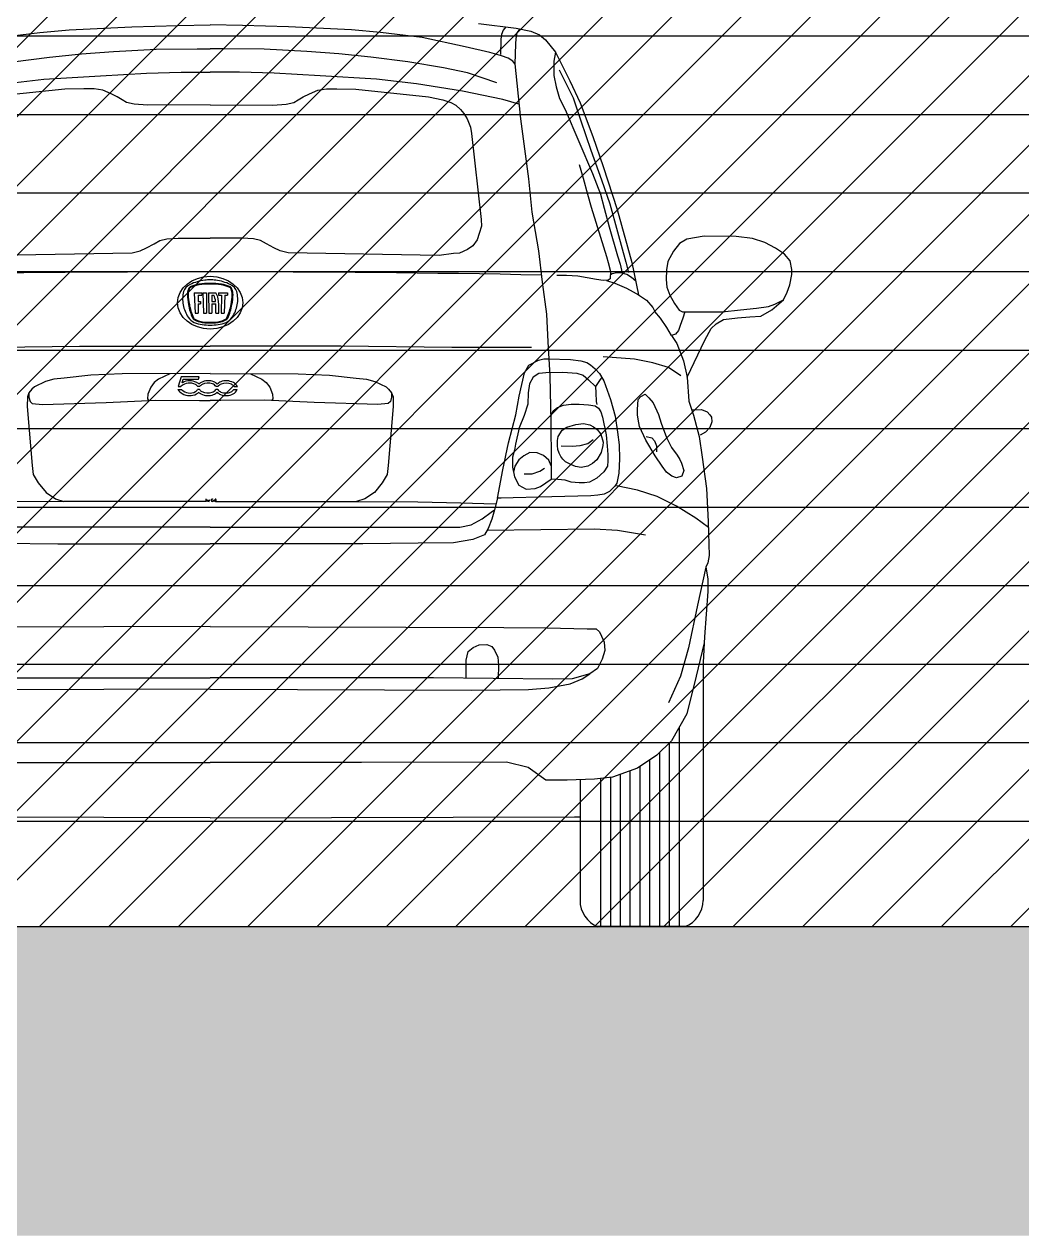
# Model space of a CAD drawing. Header units: metres. Extents: x -442 to 316, y -503 to 125.
# Drawn here: x 107.34 to 108.954, y -81.655 to -79.695 of the extents above; entities that cross this region are included whole.
import ezdxf

# ---------------------------------------------------------------- set-up
doc = ezdxf.new("R2010")
doc.units = ezdxf.units.M
for name, color, linetype in [('FIGURE_SAGOME', 252, 'Continuous'), ('SRAFA', 251, 'Continuous'), ('ZDIVO', 1, 'Continuous')]:
    doc.layers.add(name, color=color, linetype=linetype)

msp = doc.modelspace()

# ---------------------------------------------------------------- hatches: boundary and pattern name
at = {"layer": 'SRAFA', "linetype": 'Continuous'}
h = msp.add_hatch(dxfattribs=at)
h.set_pattern_fill('LINE,_O', color=256, scale=0.04)
h.set_pattern_definition([(0, (252.01669, 140.37675), (0, 0.127), [])])
h.paths.add_polyline_path([(103.583033, -78.654917), (103.583033, -81.049402), (109.183033, -81.049402), (109.183033, -78.654917)])
msp.add_hatch(color=256, dxfattribs=at).paths.add_polyline_path([(122.160874, -80.654917), (113.593033, -80.654917), (113.593033, -81.154917), (103.143033, -81.154917), (103.143033, -80.654917), (100.637587, -80.654917), (100.637587, -81.654972), (122.160874, -81.654972)])
at = {"layer": 'ZDIVO', "linetype": 'Continuous', "lineweight": 0}
h = msp.add_hatch(dxfattribs=at)
h.set_pattern_fill('ANSI31', color=256, scale=0.025, style=0)
h.set_pattern_definition([(45, (222.03104, 140.37675), (-0.0561266, 0.0561266), [])])
h.paths.add_polyline_path([(109.383033, -78.604917), (103.533033, -78.604917), (103.533033, -81.154917), (109.383033, -81.154917)])

# ---------------------------------------------------------------- linework, layer by layer
at = {"layer": 'FIGURE_SAGOME', "linetype": 'Continuous'}
for p, q in [((107.412013, -79.704435), (107.513607, -79.699565)), ((107.513607, -79.699565), (107.588222, -79.697231)), ((107.588222, -79.697231), (107.640491, -79.696115)), ((107.692759, -79.697231), (107.640491, -79.696115)), ((107.767374, -79.699565), (107.692759, -79.697231)), ((107.868968, -79.704435), (107.767374, -79.699565)), ((108.074803, -79.694276), (108.135769, -79.701402)), ((108.118746, -79.699412), (108.114689, -79.704813)), ((108.135769, -79.701402), (108.159277, -79.706684)), ((108.141281, -79.70264), (108.136885, -79.709235)), ((107.297332, -79.716817), (107.36481, -79.708564)), ((107.36481, -79.708564), (107.412013, -79.704435)), ((107.916171, -79.708564), (107.868968, -79.704435)), ((107.983649, -79.716817), (107.916171, -79.708564)), ((108.053319, -79.731808), (107.983649, -79.716817)), ((108.110919, -79.719618), (108.110639, -79.728418)), ((108.111896, -79.711936), (108.110919, -79.719618)), ((108.114689, -79.704813), (108.111896, -79.711936)), ((108.135182, -79.718452), (108.134581, -79.727267)), ((108.136885, -79.709235), (108.135182, -79.718452)), ((108.159277, -79.706684), (108.173141, -79.712168)), ((108.173141, -79.712168), (108.183187, -79.720289)), ((108.183187, -79.720289), (108.199059, -79.74059)), ((107.380693, -79.748323), (107.432136, -79.743062)), ((107.432136, -79.743062), (107.484085, -79.739512)), ((107.484085, -79.739512), (107.553025, -79.735647)), ((107.553025, -79.735647), (107.619165, -79.734933)), ((107.619165, -79.734933), (107.640491, -79.734933)), ((107.661816, -79.734933), (107.640491, -79.734933)), ((107.727957, -79.735647), (107.661816, -79.734933)), ((107.796897, -79.739512), (107.727957, -79.735647)), ((107.848845, -79.743062), (107.796897, -79.739512)), ((107.900288, -79.748323), (107.848845, -79.743062)), ((108.093184, -79.741125), (108.053319, -79.731808)), ((108.111896, -79.746157), (108.093184, -79.741125)), ((108.110382, -79.736524), (108.11022, -79.744062)), ((108.110639, -79.728418), (108.110382, -79.736524)), ((108.134581, -79.727267), (108.133584, -79.75902)), ((108.199059, -79.74059), (108.196471, -79.755077)), ((108.199059, -79.74059), (108.222637, -79.786778)), ((107.320852, -79.756036), (107.380693, -79.748323)), ((107.960129, -79.756036), (107.900288, -79.748323)), ((108.017871, -79.765849), (107.960129, -79.756036)), ((108.122509, -79.75021), (108.111896, -79.746157)), ((108.13005, -79.754821), (108.122509, -79.75021)), ((108.133584, -79.75902), (108.13005, -79.754821)), ((108.133584, -79.75902), (108.136455, -79.790607)), ((108.196471, -79.755077), (108.196742, -79.778157)), ((107.371341, -79.784274), (107.462686, -79.778586)), ((107.462686, -79.778586), (107.537181, -79.774517)), ((107.537181, -79.774517), (107.593323, -79.772954)), ((107.593323, -79.772954), (107.640491, -79.772954)), ((107.687658, -79.772954), (107.640491, -79.772954)), ((107.7438, -79.774517), (107.687658, -79.772954)), ((107.818295, -79.778586), (107.7438, -79.774517)), ((107.909641, -79.784274), (107.818295, -79.778586)), ((108.057017, -79.77366), (108.017871, -79.765849)), ((108.104359, -79.790119), (108.057017, -79.77366)), ((108.196742, -79.778157), (108.200543, -79.796622)), ((108.204908, -79.768828), (108.227707, -79.814442)), ((107.404999, -79.800158), (107.287168, -79.812563)), ((107.306853, -79.791356), (107.371341, -79.784274)), ((107.435791, -79.799602), (107.404999, -79.800158)), ((107.452561, -79.799598), (107.435791, -79.799602)), ((107.466583, -79.801795), (107.452561, -79.799598)), ((107.480054, -79.807567), (107.466583, -79.801795)), ((107.800927, -79.807567), (107.814399, -79.801795)), ((107.814399, -79.801795), (107.82842, -79.799598)), ((107.82842, -79.799598), (107.845191, -79.799602)), ((107.845191, -79.799602), (107.875982, -79.800158)), ((107.875982, -79.800158), (107.993814, -79.812563)), ((107.974128, -79.791356), (107.909641, -79.784274)), ((108.048775, -79.8033), (107.974128, -79.791356)), ((108.136455, -79.790607), (108.142607, -79.848038)), ((108.200543, -79.796622), (108.205701, -79.815086)), ((108.222637, -79.786778), (108.239113, -79.822505)), ((107.489951, -79.81279), (107.480054, -79.807567)), ((107.498199, -79.817738), (107.489951, -79.81279)), ((107.505072, -79.821586), (107.498199, -79.817738)), ((107.517444, -79.824609), (107.505072, -79.821586)), ((107.763538, -79.824609), (107.775909, -79.821586)), ((107.775909, -79.821586), (107.782782, -79.817738)), ((107.782782, -79.817738), (107.79103, -79.81279)), ((107.79103, -79.81279), (107.800927, -79.807567)), ((107.993814, -79.812563), (108.017134, -79.817299)), ((108.017134, -79.817299), (108.029876, -79.821937)), ((108.114147, -79.81701), (108.048775, -79.8033)), ((108.140064, -79.824304), (108.114147, -79.81701)), ((108.205701, -79.815086), (108.214659, -79.833009)), ((108.227707, -79.814442), (108.240403, -79.85141)), ((107.539163, -79.825979), (107.517444, -79.824609)), ((107.640491, -79.825512), (107.539163, -79.825979)), ((107.640491, -79.825512), (107.741818, -79.825979)), ((107.741818, -79.825979), (107.763538, -79.824609)), ((108.029876, -79.821937), (108.038178, -79.82638)), ((108.038178, -79.82638), (108.045322, -79.832947)), ((108.045322, -79.832947), (108.050727, -79.839707)), ((108.050727, -79.839707), (108.056326, -79.848205)), ((108.214659, -79.833009), (108.259229, -79.936865)), ((108.239113, -79.822505), (108.259628, -79.876595)), ((108.056326, -79.848205), (108.061925, -79.861531)), ((108.142607, -79.848038), (108.155345, -79.945056)), ((108.240403, -79.85141), (108.256414, -79.899041)), ((108.061925, -79.861531), (108.063083, -79.871766)), ((108.063083, -79.871766), (108.07907, -80.010881)), ((108.259628, -79.876595), (108.276505, -79.92511)), ((108.256414, -79.899041), (108.273898, -79.947056)), ((108.237514, -79.922258), (108.244167, -79.944038)), ((108.259229, -79.936865), (108.271914, -79.970054)), ((108.276505, -79.92511), (108.298835, -79.995069)), ((108.155345, -79.945056), (108.16109, -79.998961)), ((108.244167, -79.944038), (108.251197, -79.970085)), ((108.273898, -79.947056), (108.286998, -79.985535)), ((108.251197, -79.970085), (108.256868, -79.990926)), ((108.271914, -79.970054), (108.27817, -79.992787)), ((108.256868, -79.990926), (108.26466, -80.015599)), ((108.27817, -79.992787), (108.286064, -80.022764)), ((108.286998, -79.985535), (108.299474, -80.031085)), ((108.298835, -79.995069), (108.322979, -80.080352)), ((108.07907, -80.010881), (108.079314, -80.022093)), ((108.16109, -79.998961), (108.171865, -80.061615)), ((108.26466, -80.015599), (108.272124, -80.039428)), ((108.075903, -80.033548), (108.072735, -80.043784)), ((108.079314, -80.022093), (108.075903, -80.033548)), ((108.286064, -80.022764), (108.299526, -80.070047)), ((108.299474, -80.031085), (108.312961, -80.080327)), ((107.527291, -80.061496), (107.537659, -80.056741)), ((107.537659, -80.056741), (107.549538, -80.050258)), ((107.549538, -80.050258), (107.559041, -80.045071)), ((107.559041, -80.045071), (107.570489, -80.04226)), ((107.570489, -80.04226), (107.588631, -80.041176)), ((107.588631, -80.041176), (107.640491, -80.041176)), ((107.69235, -80.041176), (107.640491, -80.041176)), ((107.710493, -80.04226), (107.69235, -80.041176)), ((107.72194, -80.045071), (107.710493, -80.04226)), ((107.731444, -80.050258), (107.72194, -80.045071)), ((107.743323, -80.056741), (107.731444, -80.050258)), ((107.75369, -80.061496), (107.743323, -80.056741)), ((108.065424, -80.053532), (108.056652, -80.05938)), ((108.072735, -80.043784), (108.065424, -80.053532)), ((108.272124, -80.039428), (108.281667, -80.07109)), ((108.399992, -80.049776), (108.390365, -80.062471)), ((108.411758, -80.043025), (108.399992, -80.049776)), ((108.439962, -80.038208), (108.411758, -80.043025)), ((108.491647, -80.038761), (108.439962, -80.038208)), ((108.51819, -80.041696), (108.491647, -80.038761)), ((108.537756, -80.048116), (108.51819, -80.041696)), ((108.555332, -80.057461), (108.537756, -80.048116)), ((107.270142, -80.06912), (107.514332, -80.064955)), ((107.514332, -80.064955), (107.527291, -80.061496)), ((107.766649, -80.064955), (107.75369, -80.061496)), ((108.01084, -80.06912), (107.766649, -80.064955)), ((108.033989, -80.0662), (108.01084, -80.06912)), ((108.04398, -80.065715), (108.033989, -80.0662)), ((108.056652, -80.05938), (108.04398, -80.065715)), ((108.171865, -80.061615), (108.177815, -80.112314)), ((108.281667, -80.07109), (108.284388, -80.080467)), ((108.299526, -80.070047), (108.303857, -80.083525)), ((108.390365, -80.062471), (108.381005, -80.078949)), ((108.569802, -80.067102), (108.555332, -80.057461)), ((108.578894, -80.07791), (108.569802, -80.067102)), ((108.284388, -80.080467), (108.288017, -80.094987)), ((108.288017, -80.094987), (108.287715, -80.107087)), ((108.303857, -80.083525), (108.306985, -80.097966)), ((108.312961, -80.080327), (108.31718, -80.096966)), ((108.322979, -80.080352), (108.333294, -80.132761)), ((108.378598, -80.092456), (108.378063, -80.107855)), ((108.381005, -80.078949), (108.378598, -80.092456)), ((108.581749, -80.092148), (108.578894, -80.07791)), ((108.581537, -80.100068), (108.581749, -80.092148)), ((108.177815, -80.112314), (108.184446, -80.164351)), ((108.216919, -80.101715), (108.20164, -80.101444)), ((108.235414, -80.102791), (108.216919, -80.101715)), ((108.265768, -80.108091), (108.235414, -80.102791)), ((108.276241, -80.109874), (108.265768, -80.108091)), ((108.28441, -80.109456), (108.276241, -80.109874)), ((108.281711, -80.109594), (108.295214, -80.113809)), ((108.287715, -80.107087), (108.28441, -80.109456)), ((108.290767, -80.099012), (108.287866, -80.101037)), ((108.298355, -80.097578), (108.290767, -80.099012)), ((108.295214, -80.113809), (108.313851, -80.121969)), ((108.306985, -80.097966), (108.298355, -80.097578)), ((108.314761, -80.100043), (108.306985, -80.097966)), ((108.322041, -80.104967), (108.314761, -80.100043)), ((108.328965, -80.110764), (108.322041, -80.104967)), ((108.378063, -80.107855), (108.3794, -80.120552)), ((108.578359, -80.116762), (108.581537, -80.100068)), ((107.614652, -80.129459, -0.235341), (107.626681, -80.129459, -0.235341)), ((107.614652, -80.129459, -0.235341), (107.615891, -80.162593, -0.235341)), ((107.620775, -80.133337, -0.235341), (107.626681, -80.133337, -0.235341)), ((107.620775, -80.133337, -0.235341), (107.620775, -80.143595, -0.235341)), ((107.626681, -80.129459, -0.235341), (107.626681, -80.133337, -0.235341)), ((107.628779, -80.129459, -0.235341), (107.634538, -80.129459, -0.235341)), ((107.628779, -80.129459, -0.235341), (107.629457, -80.162593, -0.235341)), ((107.634538, -80.129459, -0.235341), (107.634538, -80.162593, -0.235341)), ((107.637976, -80.129488, -0.235341), (107.64972, -80.129459, -0.235341)), ((107.637976, -80.129488, -0.235341), (107.638438, -80.162593, -0.235341)), ((107.64304, -80.133337, -0.235341), (107.646344, -80.133337, -0.235341)), ((107.64304, -80.133337, -0.235341), (107.64304, -80.143595, -0.235341)), ((107.654126, -80.129459, -0.235341), (107.668715, -80.129459, -0.235341)), ((107.654126, -80.129459, -0.235341), (107.654126, -80.133337, -0.235341)), ((107.654126, -80.133337, -0.235341), (107.658607, -80.133337, -0.235341)), ((107.658607, -80.133337, -0.235341), (107.658026, -80.162593, -0.235341)), ((107.664235, -80.133337, -0.235341), (107.663161, -80.162593, -0.235341)), ((107.664235, -80.133337, -0.235341), (107.668715, -80.133337, -0.235341)), ((107.668715, -80.129459, -0.235341), (107.668715, -80.133337, -0.235341)), ((108.313851, -80.121969), (108.324852, -80.128185)), ((108.324852, -80.128185), (108.333294, -80.132761)), ((108.333294, -80.132761), (108.346663, -80.141809)), ((108.3794, -80.120552), (108.384214, -80.133521)), ((108.384214, -80.133521), (108.391969, -80.14676)), ((108.568189, -80.140946), (108.574333, -80.128747)), ((108.574333, -80.128747), (108.578359, -80.116762)), ((107.620775, -80.143595, -0.235341), (107.624941, -80.143595, -0.235341)), ((107.620775, -80.147474, -0.235341), (107.624941, -80.147474, -0.235341)), ((107.620775, -80.147474, -0.235341), (107.620775, -80.162593, -0.235341)), ((107.624941, -80.143595, -0.235341), (107.624941, -80.147474, -0.235341)), ((107.64304, -80.143595, -0.235341), (107.649223, -80.143595, -0.235341)), ((107.64304, -80.147474, -0.235341), (107.64946, -80.147474, -0.235341)), ((107.64304, -80.147474, -0.235341), (107.64304, -80.162593, -0.235341)), ((108.346663, -80.141809), (108.356641, -80.153526)), ((108.356641, -80.153526), (108.360147, -80.160065)), ((108.391969, -80.14676), (108.399466, -80.157779)), ((108.498432, -80.157231), (108.524347, -80.15439)), ((108.524347, -80.15439), (108.544065, -80.151549)), ((108.544065, -80.151549), (108.554394, -80.148136)), ((108.54903, -80.157327), (108.568189, -80.140946)), ((108.554394, -80.148136), (108.568189, -80.140946)), ((107.615891, -80.162593, -0.235341), (107.620775, -80.162593, -0.235341)), ((107.629457, -80.162593, -0.235341), (107.634538, -80.162593, -0.235341)), ((107.638438, -80.162593, -0.235341), (107.64304, -80.162593, -0.235341)), ((107.64972, -80.162593, -0.235341), (107.654565, -80.162593, -0.235341)), ((107.658026, -80.162593, -0.235341), (107.663161, -80.162593, -0.235341)), ((108.184446, -80.164351), (108.187038, -80.209002)), ((108.369291, -80.170511), (108.360147, -80.160065)), ((108.379309, -80.18585), (108.369291, -80.170511)), ((108.399466, -80.157779), (108.404724, -80.160436)), ((108.405225, -80.170535), (108.400897, -80.182473)), ((108.404724, -80.160436), (108.468949, -80.16026)), ((108.408302, -80.160426), (108.405225, -80.170535)), ((108.459122, -80.179862), (108.47119, -80.172855)), ((108.468949, -80.16026), (108.498432, -80.157231)), ((108.47119, -80.172855), (108.493818, -80.170116)), ((108.493818, -80.170116), (108.513731, -80.168596)), ((108.513731, -80.168596), (108.531725, -80.167223)), ((108.531725, -80.167223), (108.54903, -80.157327)), ((108.386916, -80.198781), (108.379309, -80.18585)), ((108.398068, -80.190544), (108.393241, -80.196596)), ((108.400897, -80.182473), (108.398068, -80.190544)), ((108.440718, -80.206071), (108.451278, -80.187481)), ((108.451278, -80.187481), (108.459122, -80.179862)), ((108.187038, -80.209002), (108.189985, -80.264038)), ((108.393241, -80.196596), (108.386916, -80.198781)), ((108.386916, -80.198781), (108.395425, -80.211863)), ((108.395425, -80.211863), (108.406496, -80.239782)), ((108.412482, -80.266098), (108.440718, -80.206071)), ((107.249637, -80.218061), (107.428971, -80.215991)), ((107.428971, -80.215991), (107.640491, -80.215991)), ((107.85201, -80.215991), (107.640491, -80.215991)), ((108.031344, -80.218061), (107.85201, -80.215991)), ((108.16049, -80.218158), (108.031344, -80.218061)), ((108.149237, -80.258877), (108.156253, -80.246597)), ((108.156253, -80.246597), (108.171536, -80.238485)), ((108.171536, -80.238485), (108.180403, -80.236664)), ((108.180403, -80.236664), (108.188511, -80.23652)), ((108.188511, -80.23652), (108.223728, -80.237337)), ((108.223728, -80.237337), (108.240343, -80.239515)), ((108.240343, -80.239515), (108.249815, -80.242623)), ((108.249815, -80.242623), (108.255871, -80.246042)), ((108.255871, -80.246042), (108.263479, -80.252567)), ((108.263479, -80.252567), (108.270312, -80.260178)), ((108.327134, -80.236727), (108.276466, -80.23328)), ((108.356618, -80.243032), (108.327134, -80.236727)), ((108.382095, -80.250482), (108.356618, -80.243032)), ((108.402133, -80.263943), (108.382095, -80.250482)), ((108.406496, -80.239782), (108.412482, -80.266098)), ((107.387336, -80.269528), (107.374128, -80.273305)), ((107.404128, -80.267637), (107.387336, -80.269528)), ((107.447279, -80.263069), (107.404128, -80.267637)), ((107.498166, -80.260762), (107.447279, -80.263069)), ((107.640491, -80.26035), (107.498166, -80.260762)), ((107.556921, -80.269359), (107.550016, -80.274573)), ((107.57529, -80.260539), (107.556921, -80.269359)), ((107.59332, -80.265339), (107.58869, -80.281249)), ((107.622697, -80.265339), (107.59332, -80.265339)), ((107.595202, -80.274626), (107.596675, -80.269564)), ((107.596675, -80.269564), (107.621468, -80.269564)), ((107.621468, -80.269564), (107.622697, -80.265339)), ((107.640491, -80.26035), (107.782815, -80.260762)), ((107.705691, -80.260539), (107.72406, -80.269359)), ((107.72406, -80.269359), (107.730965, -80.274573)), ((107.782815, -80.260762), (107.833702, -80.263069)), ((107.833702, -80.263069), (107.876853, -80.267637)), ((107.876853, -80.267637), (107.893646, -80.269528)), ((107.893646, -80.269528), (107.906853, -80.273305)), ((108.140686, -80.297035), (108.149237, -80.258877)), ((108.162863, -80.266335), (108.157337, -80.276774)), ((108.17238, -80.260196), (108.162863, -80.266335)), ((108.189685, -80.258435), (108.17238, -80.260196)), ((108.189685, -80.258435), (108.210849, -80.258183)), ((108.189985, -80.264038), (108.191569, -80.33889)), ((108.210849, -80.258183), (108.233678, -80.259493)), ((108.233678, -80.259493), (108.243896, -80.262974)), ((108.243896, -80.262974), (108.252593, -80.27037)), ((108.252593, -80.27037), (108.264116, -80.281463)), ((108.273961, -80.266081), (108.269333, -80.27316)), ((108.270312, -80.260178), (108.27761, -80.271984)), ((108.27761, -80.271984), (108.288145, -80.302144)), ((108.412482, -80.266098), (108.414937, -80.304819)), ((107.347103, -80.291264), (107.34465, -80.298059)), ((107.347103, -80.291264), (107.346958, -80.298249)), ((107.35182, -80.285413), (107.347103, -80.291264)), ((107.355971, -80.281638), (107.35182, -80.285413)), ((107.374128, -80.273305), (107.355971, -80.281638)), ((107.544154, -80.282262), (107.539594, -80.29347)), ((107.550016, -80.274573), (107.544154, -80.282262)), ((107.588337, -80.286218), (107.594267, -80.286218)), ((107.58869, -80.281249), (107.593086, -80.281249)), ((107.623199, -80.286218), (107.619947, -80.286218)), ((107.623536, -80.281249), (107.620283, -80.281249)), ((107.652719, -80.286218), (107.649555, -80.286218)), ((107.653055, -80.281249), (107.649891, -80.281249)), ((107.678857, -80.286218), (107.684245, -80.286218)), ((107.679193, -80.281249), (107.68438, -80.281249)), ((107.730965, -80.274573), (107.736828, -80.282262)), ((107.736828, -80.282262), (107.741388, -80.29347)), ((107.906853, -80.273305), (107.92501, -80.281638)), ((107.92501, -80.281638), (107.929161, -80.285413)), ((107.929161, -80.285413), (107.933878, -80.291264)), ((107.933878, -80.291264), (107.936331, -80.298059)), ((107.933878, -80.291264), (107.934023, -80.298249)), ((108.154881, -80.291206), (108.154574, -80.30963)), ((108.157337, -80.276774), (108.154881, -80.291206)), ((108.269333, -80.27316), (108.264116, -80.281463)), ((108.264116, -80.281463), (108.264447, -80.291637)), ((108.264447, -80.291637), (108.264905, -80.305534)), ((107.34465, -80.298059), (107.344462, -80.313723)), ((107.346958, -80.298249), (107.348887, -80.305416)), ((107.348887, -80.305416), (107.352562, -80.30854)), ((107.352562, -80.30854), (107.369008, -80.310375)), ((107.369008, -80.310375), (107.472077, -80.306942)), ((107.472077, -80.306942), (107.552584, -80.303538)), ((107.539594, -80.29347), (107.539203, -80.301419)), ((107.539203, -80.301419), (107.540794, -80.304037)), ((107.552584, -80.303538), (107.623309, -80.3039)), ((107.623309, -80.3039), (107.640491, -80.3039)), ((107.657672, -80.3039), (107.640491, -80.3039)), ((107.728397, -80.303538), (107.657672, -80.3039)), ((107.808904, -80.306942), (107.728397, -80.303538)), ((107.741778, -80.301419), (107.740187, -80.304037)), ((107.741388, -80.29347), (107.741778, -80.301419)), ((107.911974, -80.310375), (107.808904, -80.306942)), ((107.928419, -80.30854), (107.911974, -80.310375)), ((107.932094, -80.305416), (107.928419, -80.30854)), ((107.934023, -80.298249), (107.932094, -80.305416)), ((107.936331, -80.298059), (107.93652, -80.313723)), ((108.135204, -80.327299), (108.140686, -80.297035)), ((108.154574, -80.30963), (108.148741, -80.328361)), ((108.202424, -80.31511), (108.212059, -80.311257)), ((108.212059, -80.311257), (108.224392, -80.309717)), ((108.224392, -80.309717), (108.237496, -80.30972)), ((108.237496, -80.30972), (108.252528, -80.310687)), ((108.252528, -80.310687), (108.263319, -80.312424)), ((108.264905, -80.305534), (108.266127, -80.310574)), ((108.288145, -80.302144), (108.295632, -80.329235)), ((108.33187, -80.318616), (108.33305, -80.302484)), ((108.33305, -80.302484), (108.337377, -80.297368)), ((108.337377, -80.297368), (108.344064, -80.293826)), ((108.344064, -80.293826), (108.350358, -80.299333)), ((108.350358, -80.299333), (108.357438, -80.307594)), ((108.357438, -80.307594), (108.365699, -80.326478)), ((108.414937, -80.304819), (108.422331, -80.327604)), ((107.344462, -80.313723), (107.352403, -80.409166)), ((107.93652, -80.313723), (107.928579, -80.409166)), ((108.123136, -80.372409), (108.135204, -80.327299)), ((108.148741, -80.328361), (108.140452, -80.348011)), ((108.191387, -80.330316), (108.195679, -80.320506)), ((108.195679, -80.320506), (108.202424, -80.31511)), ((108.263319, -80.312424), (108.268908, -80.316473)), ((108.268908, -80.316473), (108.272376, -80.322064)), ((108.272376, -80.322064), (108.275074, -80.330738)), ((108.275074, -80.330738), (108.27758, -80.341533)), ((108.295632, -80.329235), (108.299375, -80.355224)), ((108.33187, -80.326878), (108.33187, -80.318616)), ((108.33286, -80.33404), (108.33187, -80.326878)), ((108.365699, -80.326478), (108.370026, -80.340248)), ((108.419589, -80.319156), (108.435221, -80.318469)), ((108.422331, -80.327604), (108.431574, -80.362341)), ((108.435221, -80.318469), (108.444504, -80.322078)), ((108.444504, -80.322078), (108.448966, -80.326948)), ((108.448966, -80.326948), (108.451465, -80.330916)), ((108.451465, -80.330916), (108.452179, -80.33831)), ((108.140452, -80.348011), (108.134619, -80.374725)), ((108.191569, -80.33889), (108.19219, -80.402264)), ((108.210241, -80.351871), (108.217549, -80.346864)), ((108.217549, -80.346864), (108.232164, -80.3424)), ((108.232164, -80.3424), (108.244614, -80.34132)), ((108.244614, -80.34132), (108.254899, -80.343353)), ((108.254899, -80.343353), (108.260854, -80.346603)), ((108.260854, -80.346603), (108.266402, -80.350935)), ((108.27758, -80.341533), (108.279314, -80.348857)), ((108.279314, -80.348857), (108.281434, -80.359266)), ((108.335017, -80.345763), (108.33286, -80.33404)), ((108.345638, -80.368188), (108.335017, -80.345763)), ((108.370026, -80.340248), (108.379073, -80.363853)), ((108.449145, -80.347506), (108.441826, -80.355079)), ((108.452179, -80.33831), (108.449145, -80.347506)), ((108.202392, -80.368654), (108.203403, -80.36184)), ((108.202392, -80.376505), (108.202392, -80.368654)), ((108.203403, -80.36184), (108.210241, -80.351871)), ((108.251516, -80.373672), (108.260312, -80.366906)), ((108.266402, -80.350935), (108.272356, -80.358246)), ((108.272356, -80.358246), (108.276416, -80.371106)), ((108.281434, -80.359266), (108.282606, -80.377469)), ((108.299375, -80.355224), (108.302314, -80.375633)), ((108.360585, -80.393366), (108.345638, -80.368188)), ((108.345881, -80.36195), (108.354993, -80.364184)), ((108.354993, -80.364184), (108.359464, -80.369342)), ((108.359464, -80.369342), (108.362559, -80.37708)), ((108.379073, -80.363853), (108.386941, -80.379983)), ((108.431574, -80.362341), (108.43675, -80.395583)), ((108.441826, -80.355079), (108.433257, -80.359946)), ((108.113927, -80.41605), (108.123136, -80.372409)), ((108.133084, -80.383937), (108.129707, -80.395298)), ((108.134619, -80.374725), (108.133084, -80.383937)), ((108.157644, -80.387934), (108.14782, -80.393152)), ((108.169617, -80.388551), (108.157644, -80.387934)), ((108.179748, -80.392545), (108.169617, -80.388551)), ((108.202934, -80.383273), (108.202392, -80.376505)), ((108.205234, -80.389229), (108.202934, -80.383273)), ((108.208076, -80.394508), (108.205234, -80.389229)), ((108.208211, -80.376912), (108.22621, -80.377457)), ((108.22621, -80.377457), (108.239337, -80.376377)), ((108.239337, -80.376377), (108.251516, -80.373672)), ((108.273304, -80.387754), (108.265996, -80.399799)), ((108.275875, -80.37679), (108.273304, -80.387754)), ((108.276416, -80.371106), (108.275875, -80.37679)), ((108.282606, -80.377469), (108.283569, -80.384408)), ((108.283569, -80.384408), (108.283955, -80.391926)), ((108.302314, -80.375633), (108.302678, -80.398392)), ((108.362559, -80.37708), (108.362559, -80.386711)), ((108.386941, -80.379983), (108.395988, -80.392178)), ((107.352403, -80.409166), (107.354098, -80.423752)), ((107.928579, -80.409166), (107.926883, -80.423752)), ((108.129707, -80.395298), (108.1294, -80.411573)), ((108.140145, -80.399906), (108.133391, -80.410038)), ((108.14782, -80.393152), (108.140145, -80.399906)), ((108.188344, -80.400223), (108.179748, -80.392545)), ((108.19219, -80.409436), (108.188344, -80.400223)), ((108.19219, -80.402264), (108.192475, -80.431145)), ((108.211324, -80.398976), (108.208076, -80.394508)), ((108.215519, -80.403037), (108.211324, -80.398976)), ((108.224045, -80.407371), (108.215519, -80.403037)), ((108.231758, -80.410485), (108.224045, -80.407371)), ((108.259094, -80.405754), (108.251787, -80.409813)), ((108.265996, -80.399799), (108.259094, -80.405754)), ((108.283955, -80.401371), (108.283569, -80.409852)), ((108.283955, -80.391926), (108.283955, -80.401371)), ((108.302678, -80.398392), (108.301577, -80.421297)), ((108.371599, -80.410282), (108.360585, -80.393366)), ((108.395988, -80.392178), (108.400315, -80.399259)), ((108.400315, -80.399259), (108.403068, -80.405161)), ((108.403068, -80.405161), (108.407002, -80.416963)), ((108.43675, -80.395583), (108.443442, -80.446103)), ((107.354098, -80.423752), (107.362237, -80.436979)), ((107.926883, -80.423752), (107.918744, -80.436979)), ((108.105595, -80.461885), (108.113927, -80.41605)), ((108.1294, -80.411573), (108.132777, -80.427541)), ((108.133391, -80.410038), (108.131089, -80.419557)), ((108.132777, -80.427541), (108.140145, -80.441054)), ((108.148741, -80.422324), (108.161635, -80.422327)), ((108.161635, -80.422327), (108.173915, -80.418338)), ((108.173915, -80.418338), (108.18159, -80.413426)), ((108.24096, -80.411976), (108.231758, -80.410485)), ((108.251787, -80.409813), (108.24096, -80.411976)), ((108.277403, -80.419488), (108.266226, -80.429702)), ((108.283569, -80.409852), (108.277403, -80.419488)), ((108.301577, -80.421297), (108.298577, -80.437657)), ((108.37868, -80.419723), (108.371599, -80.410282)), ((108.387334, -80.42641), (108.37868, -80.419723)), ((108.395201, -80.429163), (108.387334, -80.42641)), ((108.403462, -80.426407), (108.395201, -80.429163)), ((108.407002, -80.416963), (108.403462, -80.426407)), ((107.362237, -80.436979), (107.374785, -80.452919)), ((107.918744, -80.436979), (107.906197, -80.452919)), ((108.140145, -80.441054), (108.151811, -80.447198)), ((108.151811, -80.447198), (108.166547, -80.445972)), ((108.166547, -80.445972), (108.175143, -80.442903)), ((108.175143, -80.442903), (108.192475, -80.431145)), ((108.203184, -80.431505), (108.192475, -80.431145)), ((108.214773, -80.432968), (108.203184, -80.431505)), ((108.224794, -80.436054), (108.214773, -80.432968)), ((108.237512, -80.43702), (108.224794, -80.436054)), ((108.246377, -80.437022), (108.237512, -80.43702)), ((108.254085, -80.43606), (108.246377, -80.437022)), ((108.266226, -80.429702), (108.254085, -80.43606)), ((108.295428, -80.442653), (108.286626, -80.45108)), ((108.298577, -80.437657), (108.295428, -80.442653)), ((108.332041, -80.449117), (108.298206, -80.441836)), ((108.443442, -80.446103), (108.446298, -80.499609)), ((107.403611, -80.467159), (107.304432, -80.467954)), ((107.374785, -80.452919), (107.390385, -80.463092)), ((107.390385, -80.463092), (107.403611, -80.467159)), ((107.633733, -80.467159), (107.403611, -80.467159)), ((107.633733, -80.467159), (107.633733, -80.46313)), ((107.637146, -80.464295), (107.63836, -80.466964)), ((107.639503, -80.464306), (107.637749, -80.468384)), ((107.644216, -80.465523), (107.645862, -80.465523)), ((107.646747, -80.464302), (107.646747, -80.467186)), ((107.648763, -80.462992), (107.64924, -80.462986)), ((107.648763, -80.462992), (107.649299, -80.463674)), ((107.649164, -80.467219), (107.877371, -80.467159)), ((107.64924, -80.462986), (107.649562, -80.463659)), ((107.649562, -80.463659), (107.649299, -80.463674)), ((107.890597, -80.463092), (107.877371, -80.467159)), ((107.877371, -80.467159), (107.976549, -80.467954)), ((107.906197, -80.452919), (107.890597, -80.463092)), ((107.976549, -80.467954), (108.046284, -80.469172)), ((108.105595, -80.461885), (108.100679, -80.480763)), ((108.111516, -80.461886), (108.105595, -80.461885)), ((108.130591, -80.461232), (108.111516, -80.461886)), ((108.172251, -80.460144), (108.130591, -80.461232)), ((108.256548, -80.457807), (108.172251, -80.460144)), ((108.26795, -80.457158), (108.256548, -80.457807)), ((108.278048, -80.455096), (108.26795, -80.457158)), ((108.286626, -80.45108), (108.278048, -80.455096)), ((108.363979, -80.458929), (108.332041, -80.449117)), ((108.394967, -80.47475), (108.363979, -80.458929)), ((108.046284, -80.469172), (108.101893, -80.470987)), ((108.080419, -80.495037), (108.095384, -80.484562)), ((108.095384, -80.484562), (108.100679, -80.480763)), ((108.100679, -80.480763), (108.096398, -80.49558)), ((108.426272, -80.49405), (108.394967, -80.47475)), ((108.044201, -80.508801), (108.062759, -80.505213)), ((108.062759, -80.505213), (108.080419, -80.495037)), ((108.096398, -80.49558), (108.090403, -80.51107)), ((108.446584, -80.509522), (108.426272, -80.49405)), ((108.446298, -80.499609), (108.447876, -80.554329)), ((107.640491, -80.508836), (107.23678, -80.508801)), ((107.640491, -80.508836), (108.044201, -80.508801)), ((108.084574, -80.52123), (108.065454, -80.528523)), ((108.090403, -80.51107), (108.084574, -80.52123)), ((108.262364, -80.511806), (108.088698, -80.514042)), ((108.299668, -80.514053), (108.262364, -80.511806)), ((108.345066, -80.521706), (108.299668, -80.514053)), ((107.303757, -80.534473), (107.393692, -80.535733)), ((107.393692, -80.535733), (107.640491, -80.535733)), ((107.887289, -80.535733), (107.640491, -80.535733)), ((107.977224, -80.534473), (107.887289, -80.535733)), ((108.033913, -80.534058), (107.977224, -80.534473)), ((108.065454, -80.528523), (108.033913, -80.534058)), ((108.447876, -80.554329), (108.44554, -80.566656)), ((108.442684, -80.573212), (108.429215, -80.634988)), ((108.44554, -80.566656), (108.442684, -80.573212)), ((108.442684, -80.573212), (108.44554, -80.592097)), ((108.44554, -80.592097), (108.44554, -80.612556)), ((108.44554, -80.612556), (108.440341, -80.686398)), ((108.429215, -80.634988), (108.414358, -80.703937)), ((107.640491, -80.669236), (107.165598, -80.671225)), ((107.640491, -80.669236), (108.115383, -80.671225)), ((108.115383, -80.671225), (108.185584, -80.671705)), ((108.185584, -80.671705), (108.25066, -80.672946)), ((108.25066, -80.672946), (108.265047, -80.67322)), ((108.265047, -80.67322), (108.270186, -80.67827)), ((108.270186, -80.67827), (108.273889, -80.685034)), ((108.065873, -80.703604), (108.075783, -80.698862)), ((108.075783, -80.698862), (108.088278, -80.698428)), ((108.088278, -80.698428), (108.096465, -80.701874)), ((108.096465, -80.701874), (108.100773, -80.707476)), ((108.273889, -80.685034), (108.277914, -80.694536)), ((108.277914, -80.694536), (108.27888, -80.708385)), ((108.439792, -80.696081), (108.426792, -80.749972)), ((108.440341, -80.686398), (108.438004, -80.727576)), ((108.05467, -80.723862), (108.057686, -80.710071)), ((108.057686, -80.710071), (108.065873, -80.703604)), ((108.100773, -80.707476), (108.105944, -80.719111)), ((108.105944, -80.719111), (108.106806, -80.73204)), ((108.274694, -80.722073), (108.267288, -80.737208)), ((108.27888, -80.708385), (108.274694, -80.722073)), ((108.414358, -80.703937), (108.401284, -80.749704)), ((108.054662, -80.753113), (108.05467, -80.723862)), ((108.106806, -80.73204), (108.106593, -80.753625)), ((108.267288, -80.737208), (108.25473, -80.745741)), ((108.438004, -80.727576), (108.438004, -81.112383)), ((107.279439, -80.752589), (107.640491, -80.752589)), ((108.001542, -80.752589), (107.640491, -80.752589)), ((108.194964, -80.754497), (108.001542, -80.752589)), ((108.188225, -80.76887), (108.222825, -80.761952)), ((108.226036, -80.75402), (108.194964, -80.754497)), ((108.222825, -80.761952), (108.242536, -80.754029)), ((108.25473, -80.745741), (108.226036, -80.75402)), ((108.242536, -80.754029), (108.25473, -80.745741)), ((108.401284, -80.749704), (108.382267, -80.793093)), ((108.426792, -80.749972), (108.411935, -80.810599)), ((107.640491, -80.770664), (107.216874, -80.772399)), ((107.640491, -80.770664), (108.064107, -80.772399)), ((108.064107, -80.772399), (108.155509, -80.771303)), ((108.155509, -80.771303), (108.188225, -80.76887)), ((108.411935, -80.810599), (108.386976, -80.854581)), ((108.399679, -81.154917), (108.399679, -80.832196)), ((108.386976, -80.854581), (108.363417, -80.877446)), ((108.383804, -81.154917), (108.383804, -80.857659)), ((108.363417, -80.877446), (108.332117, -80.898728)), ((108.367929, -81.154917), (108.367929, -80.873066)), ((107.319302, -80.889215), (107.395435, -80.889199)), ((107.395435, -80.889199), (107.640491, -80.889199)), ((107.885546, -80.889199), (107.640491, -80.889199)), ((108.119676, -80.889052), (107.885546, -80.889199)), ((108.154861, -80.897544), (108.119676, -80.889052)), ((108.183695, -80.917924), (108.154861, -80.897544)), ((108.332117, -80.898728), (108.291219, -80.912912)), ((108.336179, -81.154917), (108.336179, -80.895966)), ((108.352054, -81.154917), (108.352054, -80.885172)), ((108.217984, -80.918224), (108.183695, -80.917924)), ((108.262424, -80.916245), (108.217984, -80.918224)), ((108.238899, -80.917293), (108.238899, -81.112383)), ((108.291219, -80.912912), (108.262424, -80.916245)), ((108.272679, -81.154917), (108.272679, -80.915058)), ((108.288554, -81.154917), (108.288554, -80.91322)), ((108.304429, -81.154917), (108.304429, -80.90833)), ((108.320304, -81.154917), (108.320304, -80.902825)), ((107.640491, -80.979047), (107.05104, -80.97723)), ((107.640491, -80.979047), (108.229942, -80.97723)), ((108.229942, -80.97723), (108.238899, -80.977081)), ((108.408861, -81.154917), (108.26689, -81.154917))]:
    msp.add_line(p, q, dxfattribs=at)
for centre, radius in [((107.635079, -80.465733), 0.001346), ((107.646747, -80.463369), 0.0000699)]:
    msp.add_circle(centre, radius, dxfattribs=at)
for centre, radius, start, end in [((107.640491, -107.724369), 27.628624, 88.8884028, 91.1115972), ((107.643907, -80.465247), 0.001975, 36.000008, 351.963257), ((107.649164, -80.465817), 0.001402, 281.430519, 270), ((108.285102, -81.112455), 0.046203, 179.910271, 247.74291), ((108.391803, -81.111978), 0.046203, 291.665901, 359.49854)]:
    msp.add_arc(centre, radius, start, end, dxfattribs=at)
for centre, major_axis, ratio, start_param, end_param in [((107.640494, -80.145601, -0.235341), (0.052755, 0), 0.808, 3.14159265, 9.42477796), ((107.642374, -80.163525, -0.235341), (0.067955, 0), 0.808, 1.72974965, 2.09874541), ((107.639374, -80.196094, -0.235341), (-0.100899, 0), 0.808, 4.70129246, 4.88251637), ((107.639374, -80.196094, -0.235341), (-0.099523, 0), 0.808, 4.70129246, 4.88253027), ((107.640445, -80.156835, -0.235341), (-0.059478, 0), 0.808, 4.71157651, 4.86135399), ((107.640512, -80.156835, -0.235341), (0.059478, 0), 0.808, 1.42183132, 1.57160879), ((107.641583, -80.196094, -0.235341), (0.100899, 0), 0.808, 1.40066894, 1.58189285), ((107.641583, -80.196094, -0.235341), (0.099523, 0), 0.808, 1.40065503, 1.58189285), ((107.638583, -80.163525, -0.235341), (-0.067955, 0), 0.808, 4.1844399, 4.55343566), ((107.674094, -80.139941, -0.235341), (0.078209, 0), 0.808, 2.9481512, 3.28529348), ((107.619098, -80.131797, -0.235341), (-0.022311, 0), 0.808, -1.05744723, -0.22397645), ((107.63863, -80.132259, -0.235341), (0.035098, 0), 0.808, 2.82862592, 3.14913179), ((107.730656, -80.13134, -0.235341), (0.127131, 0), 0.808, 3.15261987, 3.31098158), ((107.63863, -80.132259, -0.235341), (-0.033722, 0), 0.808, -0.31420247, 0.00746843), ((107.730656, -80.13134, -0.235341), (-0.125755, 0), 0.808, 0.01104642, 0.1696241), ((107.613078, -80.125176, -0.235341), (-0.008102, 0), 0.808, -1.07784927, -0.25455207), ((107.613078, -80.125176, -0.235341), (0.006726, 0), 0.808, 2.06296155, 2.89279929), ((107.629269, -80.148959, -0.235341), (-0.041696, 0), 0.808, -1.40266043, -1.06984133), ((107.629269, -80.148959, -0.235341), (0.04032, 0), 0.808, 1.73889858, 2.0718942), ((107.593712, -80.148373, -0.235341), (-0.055825, 0), 0.808, 3.24771659, 3.48144018), ((107.593712, -80.148373, -0.235341), (-0.060703, 0), 0.808, 3.23916042, 3.53748133), ((107.651688, -80.148959, -0.235341), (-0.04032, 0), 0.808, 4.21129111, 4.54428673), ((107.651688, -80.148959, -0.235341), (0.041696, 0), 0.808, 1.06984133, 1.40266043), ((107.667879, -80.125176, -0.235341), (-0.006726, 0), 0.808, 3.39038602, 4.22022376), ((107.667879, -80.125176, -0.235341), (0.008102, 0), 0.808, 0.25455207, 1.07784927), ((107.661859, -80.131797, -0.235341), (0.022311, 0), 0.808, 0.22397645, 1.05744723), ((107.550301, -80.13134, -0.235341), (0.125755, 0), 0.808, -0.1696241, -0.01104642), ((107.642327, -80.132259, -0.235341), (0.033722, 0), 0.808, -0.00746843, 0.31420247), ((107.550301, -80.13134, -0.235341), (-0.127131, 0), 0.808, 2.97220373, 3.13056544), ((107.642327, -80.132259, -0.235341), (-0.035098, 0), 0.808, 3.13405352, 3.45455939), ((107.606863, -80.139941, -0.235341), (-0.078209, 0), 0.808, 2.99789183, 3.33503411), ((107.675803, -80.139131, -0.235341), (0.080047, 0), 0.808, 3.29463174, 3.62505545), ((107.719395, -80.136944, -0.235341), (0.114968, 0), 0.808, 3.26801554, 3.51170017), ((107.719395, -80.136944, -0.235341), (-0.113592, 0), 0.808, 0.12616268, 0.37036978), ((107.243061, -80.159593, -0.235341), (-0.406676, 0), 0.808, 3.13246099, 3.17848224), ((107.29697, -80.158485, -0.235341), (-0.357632, 0), 0.808, 3.12737474, 3.19314396), ((107.561562, -80.136944, -0.235341), (0.113592, 0), 0.808, -0.37036978, -0.12616268), ((107.561562, -80.136944, -0.235341), (-0.114968, 0), 0.808, 2.77148513, 3.01516977), ((107.605154, -80.139131, -0.235341), (-0.080047, 0), 0.808, 2.65812985, 2.98855356), ((107.627938, -80.159257, -0.235341), (0.026089, 0), 0.808, 3.63256701, 4.18140631), ((107.61818, -80.168898, -0.235341), (-0.006339, 0), 0.8, 0.33224042, 0.81521926), ((107.61818, -80.168898, -0.235341), (-0.004956, 0), 0.8, 0.32681811, 0.80931415), ((107.630064, -80.157519, -0.235341), (0.024725, 0), 0.808, 3.99627424, 4.44162714), ((107.630064, -80.157519, -0.235341), (0.023349, 0), 0.808, 3.99764531, 4.44093046), ((107.650893, -80.157519, -0.235341), (-0.023349, 0), 0.808, 1.84225485, 2.28554), ((107.650893, -80.157519, -0.235341), (-0.024725, 0), 0.808, 1.84155817, 2.28691107), ((107.662777, -80.168898, -0.235341), (0.004956, 0), 0.8, -0.80931415, -0.32681811), ((107.653019, -80.159257, -0.235341), (-0.026089, 0), 0.808, 2.101779, 2.6506183), ((107.662777, -80.168898, -0.235341), (0.006339, 0), 0.8, -0.81521926, -0.33224042), ((107.637029, -80.143675, -0.235341), (0.047362, 0), 0.808, 4.222082, 4.50994298), ((107.639885, -80.124085, -0.235341), (-0.067243, 0), 0.808, 1.32389349, 1.57985039), ((107.639885, -80.124085, -0.235341), (-0.065867, 0), 0.808, 1.32414499, 1.57985039), ((107.642597, -80.083419, -0.235341), (0.121906, 0), 0.808, 4.58828012, 4.69513477), ((107.641072, -80.124085, -0.235341), (0.067243, 0), 0.808, 4.70333492, 4.95929181), ((107.63836, -80.083419, -0.235341), (-0.121906, 0), 0.808, 1.58805054, 1.69490518), ((107.641072, -80.124085, -0.235341), (0.065867, 0), 0.808, 4.70333492, 4.95904031), ((107.643928, -80.143675, -0.235341), (-0.047362, 0), 0.808, 1.77324232, 2.0611033), ((107.607585, -80.305677), (-0.000032, 0.033714), 0.84442853, -0.39960133, 0.43187498), ((107.637293, -80.307988), (0, 0.036019), 0.84375, -0.30241383, 0.38522797), ((107.666357, -80.306998), (0, 0.035035), 0.84375, -0.40735362, 0.30724147), ((107.604367, -80.270815), (0, 0.024458), 0.84375, 2.25203906, 2.68636231), ((107.607422, -80.304819), (0, 0.029056), 0.84375, -0.39860277, 0.62457395), ((107.607586, -80.266772), (0, 0.025046), 0.84375, 2.45970643, 3.58230385), ((107.595516, -80.274754), (-0.00024, 0.00024), 1, 0.39736655, 2.72870895), ((107.613845, -80.281333), (0, 0.008727), 0.84375, 3.52523043, 4.11826697), ((107.614181, -80.286134), (0, 0.008727), 0.84375, -0.97667432, -0.38363777), ((107.612497, -80.277424), (0, 0.017261), 0.84375, 3.55104089, 3.84487017), ((107.612833, -80.290443), (0, 0.017261), 0.84375, -0.70327751, -0.40944823), ((107.631335, -80.277424), (0, 0.017261), 0.84375, 2.43831514, 2.73214442), ((107.631671, -80.290443), (0, 0.017261), 0.84375, 0.40944823, 0.70327751), ((107.630577, -80.278473), (0, 0.011681), 0.84375, 2.29572939, 2.75899408), ((107.630913, -80.288994), (0, 0.011681), 0.84375, 0.38259857, 0.84586327), ((107.636851, -80.261467), (0, 0.030238), 0.84375, 2.74082163, 3.41790975), ((107.637187, -80.306), (0, 0.030238), 0.84375, -0.27631709, 0.40077102), ((107.639261, -80.274589), (0, 0.016855), 0.84375, 3.46728882, 3.95098713), ((107.639597, -80.292877), (0, 0.016855), 0.84375, -0.80939447, -0.32569616), ((107.640142, -80.274151), (0, 0.021281), 0.84375, 3.47440538, 3.82965055), ((107.640478, -80.293716), (0, 0.021281), 0.84375, -0.6880579, -0.33281272), ((107.662947, -80.274151), (0, 0.021281), 0.84375, 2.45353476, 2.80877993), ((107.663283, -80.293716), (0, 0.021281), 0.84375, 0.33281272, 0.68805789), ((107.662145, -80.275921), (0, 0.015193), 0.84375, 2.31546246, 2.79083505), ((107.662482, -80.291545), (0, 0.015193), 0.84375, 0.3507576, 0.82613019), ((107.665655, -80.261981), (0, 0.029726), 0.84375, 2.82056669, 3.49673049), ((107.665991, -80.305485), (0, 0.029726), 0.84375, -0.35513784, 0.32102597), ((107.670986, -80.278286), (0, 0.012245), 0.84375, 3.47592185, 4.00772671), ((107.671322, -80.289181), (0, 0.012245), 0.84375, -0.86613406, -0.3343292), ((107.672424, -80.278139), (0, 0.016172), 0.84375, 3.54114243, 4.1892853), ((107.67276, -80.289728), (0, 0.016172), 0.84375, -1.01890207, -0.39954977), ((107.607248, -80.26219), (0, 0.033714), 0.84375, 2.70788069, 3.54040643), ((107.636957, -80.259879), (0, 0.036019), 0.84375, 2.75636468, 3.44400649), ((107.666021, -80.260869), (0, 0.035035), 0.84375, 2.83435119, 3.54894627)]:
    msp.add_ellipse(centre, major_axis=major_axis, ratio=ratio, start_param=start_param, end_param=end_param, dxfattribs=at)
at = {"layer": 'ZDIVO', "linetype": 'Continuous'}
msp.add_line((103.143033, -81.154917), (113.593033, -81.154917), dxfattribs=at)

doc.saveas('drawing.dxf')
